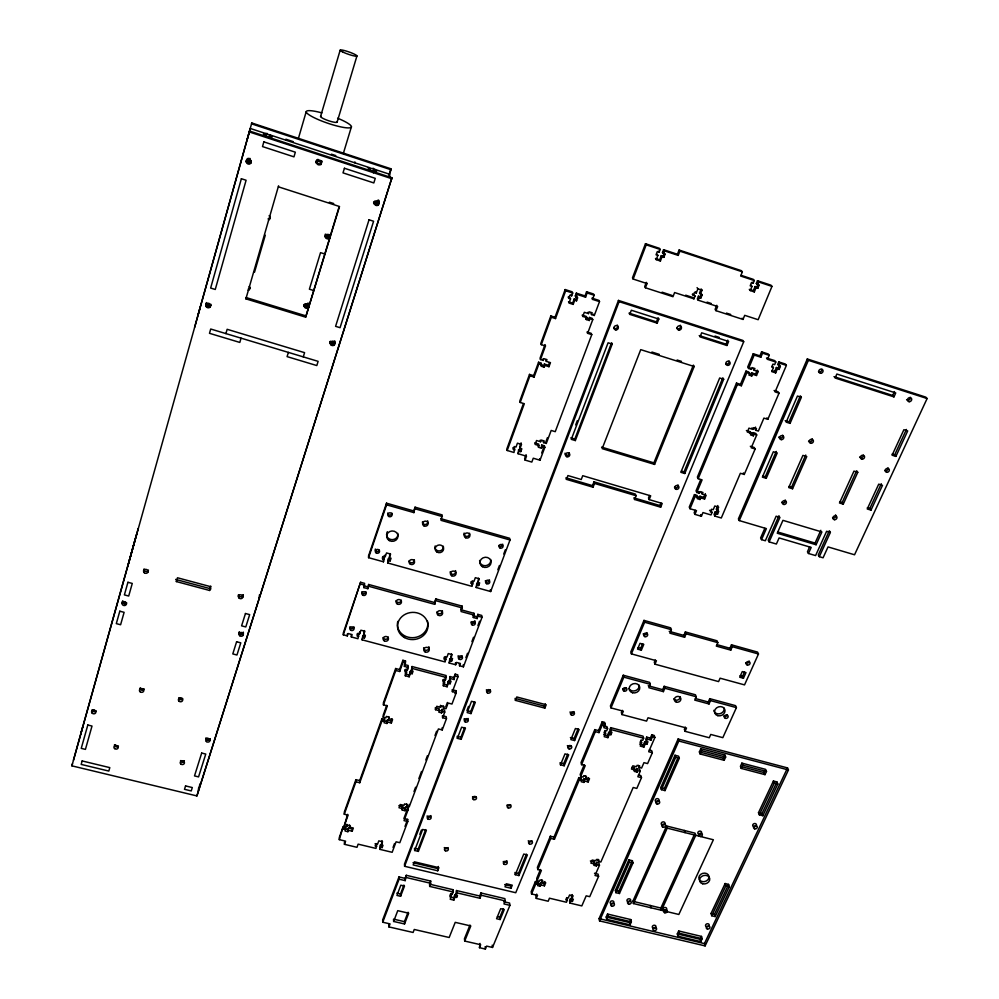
<?xml version="1.0" encoding="UTF-8"?>
<svg xmlns="http://www.w3.org/2000/svg" width="999" height="999" viewBox="0 0 999 999"><rect width="100%" height="100%" fill="white"/><g stroke="black" fill="none" stroke-linecap="round" stroke-linejoin="round"><path stroke-width="1.5" d="M375.087 843.73L376.71 844.118L375.986 848.426L358.129 844.155L356.98 847.314L344.443 844.317L344.443 842.107M348.401 830.319L352.185 831.23L352.172 829.033L348.401 828.121L347.902 831.692L345.13 831.031L345.629 827.459L343.119 826.847L339.31 837.437L339.298 839.647L345.592 841.146L344.443 844.317M357.018 634.015L358.741 634.477L357.954 638.723L351.311 636.95L352.123 634.59L348.127 633.528L347.315 635.888L343.306 634.827L343.319 632.941L360.589 582.267L364.623 583.366L363.836 587.599L367.869 588.698L368.656 584.477L434.528 602.509L434.727 604.333L368.706 586.276M339.298 839.647L343.119 826.847M352.185 831.23L353.334 828.034L349.55 827.122L350.05 825.748L347.277 825.074L346.778 826.46L344.255 825.848L347.615 814.335M344.255 825.848L348.089 815.159L344.293 814.235L344.305 812.075L355.894 779.67L359.715 780.606L359.74 782.729L355.919 781.78L355.894 779.67M334.34 341.483L334.303 342.844L329.882 341.508M320.929 163.986L320.891 164.635L321.928 161.164M305.769 315.834L246.141 297.552L245.891 298.851L305.669 317.17L339.086 206.93M316.183 161.688L316.258 160.714L320.891 162.238L320.829 163.212L321.516 160.901M259.178 597.727L259.503 594.717M242.72 596.078L242.557 597.327L243.344 594.83M238.199 596.153L238.361 594.904M199.363 786.975L199.8 783.965M196.903 795.928L391.92 177.76L249.575 131.044L71.891 765.846L196.903 795.928L391.92 177.76M198.302 790.346L198.739 787.324M176.748 579.707L176.361 581.568L209.615 590.471L210.689 586.088M285.751 140.122L285.901 139.211L293.244 141.633M249.375 289.535L249.525 288.711M389.872 176.935L389.573 174.238L374.588 169.318L376.648 171.328L374.7 170.679L374.762 171.666L370.229 170.18L368.044 167.795L370.005 168.444L369.967 167.795L270.354 135.065L272.103 136.988L270.092 136.326L269.892 137.238L265.235 135.714L265.434 134.803L263.424 134.141L265.722 133.541L250.25 128.459L246.94 140.459M251.286 161.426L251.049 162.412L246.341 160.889L246.603 159.915L251.286 161.426A2.51 2.385 44.9 0 1 248.039 162.899A2.51 2.385 44.9 0 1 246.89 159.353M148.039 572.027L148.339 570.791M143.569 570.829L143.881 569.605M206.493 302.572L206.156 303.871L210.727 305.257M249.575 131.044L249.325 131.968L392.033 178.784M390.996 169.743L390.884 168.769L251.785 122.964L251.548 123.839L390.996 169.743L389.123 175.662M194.618 327.372L200.312 306.88M71.891 765.846L72.49 763.661M73.464 760.214L82.667 727.097M127.66 566.57L134.615 541.495M128.734 562.749L136.701 534.04M137.75 530.294L138.212 528.596L80.782 733.84M197.939 315.334L251.785 122.964M265.072 135.839L265.722 133.541M270.354 135.065L269.705 137.363A2.46 2.36 49.5 0 0 265.322 135.277M225.911 333.591L227.148 329.295L304.583 352.659L303.271 356.88M245.891 298.851L278.571 185.789M249.163 289.648L249.7 287.799M254.533 272.178L265.272 235.227M298.376 138.524L306.206 111.688M241.059 338.149L239.81 342.432L209.49 333.316L210.714 329.021L318.119 361.351L316.808 365.559L287.088 356.631L288.374 352.397M176.361 581.568L177.472 577.772L210.764 586.7L209.615 590.471M320.579 116.471L340.159 50.187M316.134 162.412L316.82 160.09M316.084 163.062L316.77 160.752M337.163 122.003L356.943 55.944M343.306 153.559L351.436 126.748M305.669 317.17L339.523 206.518L278.409 186.825M373.539 172.69L374.588 169.318M373.938 172.215L374.637 169.967M373.589 202.135L378.134 203.609L378.758 200.287M243.269 632.092L242.769 633.666L239.997 632.941M389.011 174.688L390.884 168.769M386.501 503.171L386.588 504.832L413.911 512.612L413.761 510.951L386.501 503.171L368.531 555.919L368.581 557.679L383.466 561.8L384.228 557.592L382.48 557.105L382.555 558.853L384.315 559.34M368.581 557.679L386.588 504.832M343.306 634.827L360.589 582.267M367.869 588.698L368.656 584.477M382.555 558.853L383.491 556.143L385.252 556.63L386.526 552.934L390.584 554.07L389.31 557.767L391.059 558.254L390.122 560.951L388.499 560.501L388.411 558.753L390.022 559.203L390.122 560.951M358.766 636.363L357.043 635.901L357.942 633.304L359.665 633.753L360.901 630.207L364.885 631.268L363.661 634.827L365.384 635.289L364.485 637.886L362.887 637.462L362.849 635.576L364.435 636.001L364.485 637.886M390.06 553.558L389.31 557.767M388.411 558.753L387.649 562.961L472.115 586.388L472.727 582.18L471.016 581.705L471.291 583.491L473.002 583.965M387.649 562.961L388.499 560.501M364.435 630.581L363.661 634.827M362.849 635.576L362.075 639.822L445.167 661.95L445.804 657.717L444.118 657.267L444.33 659.178L446.016 659.627M362.075 639.822L362.887 637.462M413.761 510.951L415.072 507.18L442.157 514.91L441.034 520.342L510.002 539.997L490.671 591.533L476.198 587.512L476.81 583.316L478.384 583.753L478.683 585.539L477.097 585.102L476.81 583.316M413.911 512.612L415.072 507.18M395.666 668.518L395.779 670.466L399.687 671.49L399.575 669.555L395.666 668.518L383.366 702.909L383.441 704.894L387.337 705.906L383.266 717.232L385.851 717.894L386.376 716.433L389.223 717.157L388.698 718.631L392.57 719.63L391.346 723.001L387.475 722.015L387.387 719.992L391.246 720.978L391.346 723.001M344.293 814.235L355.919 781.78M383.441 704.894L395.779 670.466M359.715 780.606L381.968 718.606L384.553 719.268L384.103 722.752L386.95 723.476L387.475 722.015M386.738 705.319L383.179 715.222L383.266 717.232M399.575 669.555L402.897 660.289L405.507 660.976L404.395 666.395L408.304 667.432L407.467 669.742L405.769 669.293L404.857 671.84L406.556 672.29L405.294 675.761L409.203 676.785L410.327 671.378L412.013 671.827L412.15 673.763L410.464 673.326M359.74 782.729L382.055 720.616L381.968 718.606M399.687 671.49L403.022 662.212L402.897 660.289M345.629 827.459L345.142 828.845L347.902 829.507L347.902 831.692M384.553 719.268L384.028 720.729L386.85 721.453L386.95 723.476M404.395 666.395L405.507 660.976M347.902 829.507L348.401 828.121M386.85 721.453L387.387 719.992M405.294 675.761L406.418 670.354L404.732 669.904M391.246 720.978L392.058 718.731M434.528 602.509L435.826 598.913L462.137 606.131L461.076 611.538L474.188 615.122L473.301 617.494L477.222 618.568L477.809 614.36L481.73 615.434L482.03 617.27L463.424 666.808L459.552 665.784L459.303 663.86M409.203 676.785L410.327 671.378M448.439 683.328L450.112 683.778L449.887 681.817L448.214 681.38L447.152 686.763L443.294 685.751L444.567 682.305L442.894 681.867L443.831 679.345L445.504 679.782L446.141 675.536L412.075 666.533L411.388 670.779L413.074 671.228L412.15 673.763M434.727 604.333L435.826 598.913M411.388 670.779L412.075 666.533M529.507 374.4L529.945 375.799L534.09 377.073L533.641 375.674L529.507 374.4L519.805 401.024L520.204 402.472L524.325 403.721L507.205 450.487L513.998 452.497L514.56 448.376L512.799 447.852M550.836 315.959L551.323 317.232L555.506 318.569L555.007 317.282L550.836 315.959L540.834 343.344L541.296 344.68L545.466 345.979L540.496 359.553L543.269 360.414L543.918 358.653L546.952 359.603L546.316 361.363L550.461 362.649L548.963 366.695L544.817 365.409L544.355 364.036L548.488 365.322L548.963 366.695M520.204 402.472L529.945 375.799M541.296 344.68L551.323 317.232M523.376 403.733L506.83 448.938L507.205 450.487M533.641 375.674L538.561 362.237L541.321 363.099L541.133 366.221L544.18 367.17L544.817 365.409M555.007 317.282L565.159 289.56L572.152 291.795L572.689 293.032L571.665 295.816L569.842 295.229L568.718 298.301L570.529 298.888L569.005 303.059L573.189 304.395L574.725 300.224L574.188 298.988L575.998 299.563L576.548 300.799L574.725 300.224M534.09 377.073L539.01 363.611L538.561 362.237M555.506 318.569L565.684 290.784L565.159 289.56M544.18 367.17L544.355 364.036M548.488 365.322L549.475 362.625M518.631 449.587L519.03 451.123L520.791 451.648L520.392 450.112L518.631 449.587L518.069 453.708L526.498 456.206L525.074 460.077L531.818 462.075L533.266 458.216L540.009 460.214L544.842 447.327L544.393 445.791L541.695 444.992L541.508 448.201L538.536 447.315L538.099 445.779M521.103 442.857L519.68 446.74L520.079 448.276L521.84 448.801L520.791 451.648M573.189 304.395L572.652 303.147L574.188 298.988M576.548 300.799L577.672 297.739L575.861 297.165L575.312 295.929L576.336 293.144L585.014 295.929L585.589 297.165L576.885 294.368L576.336 293.144M518.069 453.708L519.03 451.123M520.079 448.276L521.515 444.393L517.432 443.181L515.996 447.065L514.235 446.541L513.186 449.388L514.96 449.912M575.861 297.165L576.885 294.368M462.137 606.131L460.826 609.702L473.901 613.286L474.188 615.122M575.998 299.563L576.748 297.527M471.291 583.491L472.277 580.831L473.988 581.306L475.337 577.672L479.295 578.783L477.947 582.405L479.67 582.892L478.683 585.539M471.828 584.59L472.727 582.18M444.33 659.178L445.279 656.618L446.965 657.067L448.264 653.571L452.16 654.62L450.861 658.104L452.559 658.566L451.598 661.113L450.049 660.701L449.825 658.778L451.373 659.203L451.598 661.113M375.924 846.215L376.71 844.118M444.942 660.027L445.804 657.717M478.558 578.209L477.947 582.405M380.432 845.017L380.507 847.227L382.13 847.614L382.055 845.404L380.432 845.017L379.732 849.325L392.157 852.297L396.091 841.807L399.825 842.706L407.779 821.54L407.654 819.38L403.908 818.468L407.904 807.804L405.407 807.192L405.007 810.726L402.247 810.052L402.647 806.505L398.901 805.581M382.068 840.609L381.368 844.917L382.992 845.304L382.13 847.614M451.498 653.87L450.861 658.104M476.198 587.512L477.097 585.102M449.825 658.778L449.188 663.024L455.669 664.747L456.531 662.424L460.414 663.461L459.552 665.784M526.086 454.657L524.662 458.516L525.074 460.077M585.014 295.929L586.563 291.758L593.518 293.993L594.118 295.217L592.557 299.4L599.512 301.623L594.318 315.472L591.545 314.585L590.971 313.311M379.732 849.325L380.507 847.227M381.368 844.917L382.542 841.757L378.796 840.858L377.622 844.018L375.999 843.631L375.149 845.941L376.773 846.328M449.188 663.024L450.049 660.701M585.589 297.165L587.137 292.982L586.563 291.758M443.294 685.751L444.355 680.356L442.682 679.919M406.655 803.845L406.78 805.993L409.29 806.618L438.411 728.945L442.232 729.932L446.453 718.718L442.619 717.732L444.73 712.087L444.518 710.089L441.97 709.427L441.62 712.899L438.811 712.162L439.36 710.689L435.502 709.69L436.775 706.293L440.621 707.304L441.171 705.831L443.993 706.568L443.444 708.029L446.004 708.703L448.126 703.034L451.973 704.045L456.256 692.669L456.019 690.709L452.172 689.697L452.397 691.658L456.256 692.669M543.144 441.108L543.593 442.632L546.303 443.444L551.186 430.444L555.244 431.668L591.77 334.628L587.624 333.316L592.769 319.605L592.182 318.319L589.422 317.445L589.323 320.504L586.276 319.543L586.95 317.744L582.779 316.421L584.328 312.287L588.498 313.611L589.16 311.813L592.22 312.787L591.545 314.585M447.152 686.763L448.214 681.38M450.012 676.56L450.237 678.508L454.108 679.532L453.871 677.584L450.012 676.56L449.388 680.806L451.061 681.243L450.112 683.778M473.301 617.494L473.901 613.286M449.388 680.806L450.237 678.508M402.247 810.052L402.647 806.505M538.536 447.315L538.723 444.105L534.665 442.882M539.16 445.629L535.102 444.418L536.55 440.522L540.621 441.745L541.246 440.059L544.23 440.946L543.593 442.632M441.62 712.899L441.97 709.427M453.871 677.584L455.169 674.138L457.742 674.824L457.979 676.76L452.397 691.658M477.222 618.568L477.809 614.36M589.323 320.504L589.422 317.445M405.007 810.726L405.407 807.192M406.78 805.993L407.305 804.607L404.533 803.92L404.021 805.319L400.212 804.52L399.001 807.741L402.772 808.666M454.108 679.532L455.169 674.138M541.508 448.201L541.695 444.992M393.044 847.464L394.518 843.531M413.998 791.545L415.609 787.237M418.843 778.621L421.528 771.44M425.836 759.952L427.447 755.644M434.99 735.539L436.6 731.231M445.791 706.705L447.377 702.472M497.852 569.73L499.463 565.434M503.746 554.008L505.357 549.725M407.904 807.804L408.042 809.952L404.033 820.629L407.779 821.54M541.708 452.947L544.393 445.791M547.464 437.587L545.841 441.92L546.303 443.444M465.896 657.617L467.532 653.246M471.903 641.608L473.538 637.25M477.909 625.611L479.545 621.253M405.007 826.423L407.654 819.38M454.945 693.543L456.019 690.709M398.976 876.935L399.088 879.182L405.232 880.631L405.107 878.383L398.976 876.935L382.667 919.917L382.742 922.227L390.047 923.9L388.898 926.91L413.099 932.467L414.26 929.47L449.175 937.499L455.232 922.352L470.804 925.961L464.685 941.058L480.669 944.729L479.458 947.689L485.377 949.05L486.6 946.103L492.519 947.452L509.927 905.344L509.602 903.071L503.633 901.672M618.456 300.412L404.483 864.048L404.595 866.283L515.746 892.731L743.718 341.708L742.781 340.397L618.456 300.412L619.105 301.648L743.718 341.708M382.742 922.227L399.088 879.182M404.595 866.283L619.105 301.648M419.83 834.29L421.428 830.082M468.531 706.368L466.92 710.601L470.741 711.6L471.004 713.598L467.182 712.599L471.491 701.298L475.324 702.297L471.004 713.598M575.711 424.887L577.347 420.579M660.401 261.014L659.652 259.865L661.288 255.632L662.037 256.768L660.401 261.014L656.231 259.64L657.866 255.394L656.056 254.795L657.255 251.686L659.065 252.272L660.164 249.438L659.402 248.314L645.479 243.706L632.467 277.859L633.154 279.058L647.027 283.566L645.416 287.762L672.976 296.703L674.612 292.545L693.93 298.826L695.042 296.054L692.432 294.255L695.042 296.054M414.647 850.499L422.664 829.457L426.386 830.369L418.344 851.398L414.647 850.499L414.498 848.301L418.194 849.187L418.344 851.398M457.38 738.348L461.625 727.197L465.434 728.184L461.176 739.322L457.38 738.348L457.142 736.313L460.926 737.287L461.176 739.322M633.154 279.058L646.203 244.83L645.479 243.706M405.107 878.383L406.281 875.299L430.719 881.081L429.695 886.413L453.096 891.932L452.297 893.968L450.724 893.593L449.837 895.841L451.411 896.203L450.199 899.25L453.833 900.111L455.032 897.065L454.82 894.792L456.381 895.166L456.605 897.427L455.032 897.065M405.232 880.631L406.281 875.299M400.599 896.278L404.495 886.063L400.824 885.189L396.928 895.429L400.599 896.278L400.487 894.005L403.896 885.077M418.194 849.187L425.686 829.595M460.926 737.287L464.647 727.547M470.741 711.6L474.5 701.735M575.337 440.571L574.812 439.048L611.575 342.757L612.2 344.093L575.337 440.571L571.291 439.348L608.091 342.794L612.2 344.093M393.631 921.453L397.752 910.663L408.703 913.198L404.545 923.963L393.631 921.453L393.531 919.142L404.42 921.652L404.545 923.963M634.565 499.488L636.076 495.729L635.426 494.105L593.968 481.843L594.53 483.441L593.056 487.225L566.458 479.37L567.919 475.561L581.256 479.508L582.729 475.699L650.686 495.841L649.163 499.6L662.212 503.459L660.676 507.192L634.565 499.488L633.915 497.864L659.964 505.556L660.676 507.192M629.745 314.373L631.343 310.239L658.816 319.056L657.205 323.164L629.745 314.373L629.083 313.112L656.468 321.89L657.205 323.164M404.42 921.652L408.054 912.249M662.037 256.768L663.848 257.367L665.047 254.258L662.487 252.522L663.573 249.688L677.434 254.27L678.234 255.407L679.882 251.161L679.083 250.025L677.434 254.27M663.249 253.659L664.335 250.824L663.573 249.688M663.848 257.367L663.086 256.219L664.285 253.109L662.487 252.522M429.932 883.128L430.719 881.081M437.724 870.778L438.923 867.681L414.373 861.812L413.174 864.934L437.724 870.778L438.336 866.483M593.056 487.225L592.494 485.626L593.968 481.843M656.468 321.89L658.079 317.782L658.816 319.056M515.447 700.374L516.77 696.965L546.203 704.745L544.842 708.116L515.447 700.374L515.072 698.401M429.695 886.413L429.533 884.152L452.884 889.672L452.297 893.968M453.833 900.111L453.608 897.839L454.82 894.792M456.506 890.534L456.73 892.794L479.97 898.276L479.695 896.003L456.506 890.534L455.931 894.829L457.505 895.191L456.605 897.427M693.256 295.479L694.467 292.42L696.253 293.007L697.901 288.836L697.065 287.625M455.931 894.829L456.73 892.794M700.074 296.74L701.286 293.694L702.122 294.917L700.911 297.964L698.438 296.204L697.339 298.963L698.176 300.2L717.644 306.531L715.971 310.664L743.019 319.43L744.705 315.334L758.154 319.705L771.977 286.388L770.978 285.19L757.467 280.719L756.33 283.491L759.065 285.277L757.804 288.324L755.082 286.538L753.371 290.697L754.332 291.908L756.043 287.749M698.176 300.2L699.275 297.44L698.438 296.204M700.349 294.343L702.01 290.185L701.161 288.973L699.512 293.119L702.122 294.917M544.842 708.116L544.418 706.143L545.329 703.895M716.77 305.294L715.097 309.403L715.971 310.664M654.595 464.41L653.895 462.862L693.356 365.147L694.168 366.508L654.595 464.41L602.172 448.638L640.734 349.638L694.168 366.508M479.695 896.003L480.919 892.969L504.882 898.638L505.207 900.911L503.958 903.933L509.927 905.344M479.97 898.276L481.193 895.229L480.919 892.969M469.992 925.024L464.448 938.735L464.685 941.058M649.5 495.479L648.488 497.977L649.163 499.6M679.083 250.025L741.42 270.679L742.369 271.84L740.659 276.036L754.27 280.532L753.121 283.316L751.36 282.729L750.212 285.826L751.985 286.413L750.274 290.572L754.332 291.908M479.995 943.393L479.458 947.689M659.964 505.556L660.988 503.071M726.972 345.504L700.037 336.888L701.685 332.804L728.633 341.458L726.972 345.504L726.086 344.18L727.747 340.147M757.304 284.69L758.441 281.918L757.467 280.719M757.804 288.324L756.83 287.125L758.091 284.078L756.33 283.491M515.272 874.687L523.763 854.07L527.385 854.944L518.881 875.561L515.272 874.687L514.935 872.464M560.489 764.809L564.984 753.883L568.693 754.844L564.185 765.758L560.489 764.809L560.039 762.736L563.736 763.686L564.185 765.758M511.013 888.248L512.275 885.201L506.268 883.765L505.007 886.825L511.013 888.248L510.676 886.001L504.682 884.577M500.137 919.555L504.27 909.54L500.686 908.69L496.565 918.718L500.137 919.555L499.825 917.269L503.359 908.69M518.881 875.561L518.531 873.326L526.448 854.12M563.736 763.686L567.669 754.158M574.587 740.559L579.145 729.507L575.424 728.521L570.866 739.597L574.587 740.559L574.1 738.536L578.084 728.87M684.777 473.501L684.015 471.928L722.801 377.859L723.676 379.245L684.777 473.501L680.856 472.315L719.68 377.984L723.676 379.245M740.459 384.365L745.991 371.104L746.927 372.477L741.383 385.764L740.459 384.365L736.488 383.104L697.364 477.11L698.164 478.683L702.085 479.87L696.815 492.47L699.412 493.244L700.099 491.608L702.959 492.47L702.272 494.093L706.168 495.254L704.595 499.013L700.699 497.852L699.899 496.241L699.225 497.864L700.024 499.488L700.699 497.852M698.164 478.683L737.387 384.503L736.488 383.104M550.362 836.213L550.786 838.398L554.42 839.285L553.995 837.112L550.362 836.213L537.4 867.319L537.787 869.555L541.396 870.429L537.1 880.681L539.51 881.255L540.059 879.932L542.694 880.569L542.145 881.892L545.729 882.754L544.443 885.813L540.859 884.952L540.459 882.716L544.043 883.566L544.443 885.813M594.792 729.62L595.329 731.63L599.038 732.617L598.501 730.594L594.792 729.62L581.056 762.574L581.555 764.647L585.252 765.596L580.706 776.46L583.154 777.085L583.741 775.674L586.438 776.373L585.851 777.771L589.522 778.708L588.161 781.955L584.49 781.018L583.99 778.92L587.662 779.857L588.161 781.955M537.787 869.555L550.786 838.398M581.555 764.647L595.329 731.63M700.024 499.488L697.165 498.638L697.839 497.002L697.052 495.392L694.455 494.617L689.248 507.092L690.022 508.728L696.503 510.651L694.942 514.373L701.398 516.283L702.971 512.562L711.001 514.947L712.05 512.462L711.226 510.814L709.552 510.327M700.686 479.682L696.028 490.859L696.815 492.47M759.902 355.856L761.588 351.835L762.549 353.171L760.863 357.205L759.902 355.856L753.246 353.733L747.664 367.108L748.601 368.469L751.26 369.318L751.985 367.582L754.919 368.519L754.183 370.254L758.179 371.516L756.493 375.512L752.509 374.25L751.573 372.864L750.848 374.6L751.785 375.974L752.509 374.25M690.022 508.728L695.242 496.228L694.455 494.617M748.601 368.469L754.195 355.07L753.246 353.733M643.98 620.391L630.781 651.997L631.393 653.883L656.43 660.739L654.957 664.173L718.593 681.593L720.092 678.196L744.53 684.889L758.478 653.983L757.592 652.11L731.468 644.817L729.932 648.264L730.769 650.124L716.308 646.103L717.831 642.644L717.032 640.784L685.364 631.942L683.865 635.426L684.602 637.275L669.904 633.179L671.39 629.695L670.679 627.847L643.98 620.391L644.63 622.227L631.393 653.883M540.859 884.952L540.297 886.288L537.662 885.651L537.824 882.08L535.439 881.505L531.181 891.67L531.568 893.93L537.537 895.354L536.263 898.401L548.176 901.235L549.462 898.201L566.445 902.247L567.307 900.224L566.858 897.964M540.459 869.48L536.713 878.446L537.1 880.681M553.995 837.112L578.858 777.609L581.306 778.233L581.206 781.73L583.903 782.417L584.49 781.018M584.178 764.872L580.207 774.375L580.706 776.46M598.501 730.594L602.222 721.715L604.695 722.364L605.244 724.375L603.846 727.709L607.554 728.683L606.63 730.906L605.019 730.481L603.995 732.929L605.606 733.353L604.208 736.675L607.916 737.637L609.315 734.315L608.753 732.304L610.352 732.717L610.913 734.74L609.315 734.315M531.568 893.93L535.826 883.753L535.439 881.505M554.42 839.285L579.345 779.707L578.858 777.609M599.038 732.617L602.759 723.713L602.222 721.715M623.251 675.224L610.414 705.931L610.976 707.904L623.364 711.201L621.952 714.56L646.59 721.103L648.026 717.769L686.525 728.009L685.077 731.318L709.29 737.749L710.764 734.452L722.826 737.662L736.413 707.617L735.589 705.656L709.74 698.663L708.254 702.01L709.028 703.958L694.73 700.099L696.216 696.74L695.466 694.792L664.173 686.313L662.712 689.685L663.386 691.633L648.851 687.712L650.299 684.315L649.65 682.379L623.251 675.224L623.851 677.147L610.976 707.904M745.991 371.104L748.651 371.94L749.587 373.314L748.863 375.05L751.785 375.974M537.824 882.08L537.275 883.403L539.897 884.04L540.297 886.288M581.306 778.233L580.719 779.645L583.404 780.331L583.903 782.417M695.192 510.252L694.155 512.737L694.942 514.373M539.897 884.04L540.459 882.716M583.404 780.331L583.99 778.92M536.725 894.105L535.876 896.14L536.263 898.401M704.595 499.013L703.783 497.402L705.356 493.643M756.493 375.512L755.544 374.126L757.217 370.142L758.179 371.516M641.346 650.174L643.781 644.392L640.009 643.356L637.574 649.138L641.346 650.174L640.709 648.301L642.644 643.681M544.043 883.566L544.892 881.53M587.662 779.857L588.561 777.709M607.916 737.637L607.355 735.614L608.753 732.304M645.329 743.768L646.927 744.193L646.291 742.157L644.705 741.745L645.329 743.768L643.905 747.065L640.247 746.103L641.658 742.806L640.072 742.394L641.108 739.972L642.707 740.384L643.656 738.186L643.031 736.163L610.714 727.647L609.777 729.869L610.339 731.88L611.937 732.304L610.913 734.74M610.339 731.88L611.276 729.67L610.714 727.647M775.686 372.864L774.687 371.491L776.385 367.495L777.384 368.868L775.686 372.864L771.715 371.591L773.413 367.595L771.69 367.045L772.926 364.111L774.65 364.66L775.786 361.988L767.519 359.34L769.218 355.307L768.231 353.971L761.588 351.835M622.302 710.339L621.366 712.574L621.952 714.56M717.831 505.519L716.246 509.24L717.082 510.876L718.756 511.376L717.594 514.11L716.758 512.462L715.097 511.963L714.035 514.435L714.872 516.083L721.303 517.994L740.371 473.276L744.255 474.463L755.144 449.001L754.208 447.477L750.311 446.278M755.531 427.085L754.819 428.771L755.756 430.257L758.378 431.068L763.91 418.094L767.831 419.318L779.02 393.156L775.074 391.908L786.388 365.372L785.364 364.023L778.758 361.9L777.622 364.573L780.356 366.483L779.108 369.418L777.384 368.868M749.6 433.429L750.311 431.743L746.39 430.532M714.872 516.083L715.921 513.611L715.097 511.963M717.082 510.876L718.668 507.142L714.797 505.993L713.211 509.727L711.538 509.228L710.376 511.963L712.05 512.462M778.633 365.934L779.769 363.261L778.758 361.9M716.758 512.462L717.919 509.74M779.108 369.418L778.096 368.044L779.345 365.122L780.356 366.483M750.311 431.743L751.236 433.241L750.524 434.915L753.396 435.814L754.108 434.128L753.171 432.642L752.459 434.315L753.396 435.814M751.236 433.241L747.302 432.03L748.95 428.146L752.884 429.358L753.596 427.684L756.48 428.571L755.756 430.257M655.269 659.989L654.295 662.275L654.957 664.173M753.171 432.642L755.781 433.441L756.718 434.94L751.236 447.802L755.144 449.001M570.404 898.813L570.866 901.073L572.402 901.448L571.94 899.175L570.404 898.813L569.542 900.823L569.992 903.096L581.818 905.906L586.188 895.828L589.735 896.677L598.576 876.36L598.064 874.125L594.505 873.263M572.227 894.58L571.366 896.59L571.815 898.85L573.364 899.225L572.402 901.448M569.992 903.096L570.866 901.073M571.815 898.85L573.126 895.816L569.567 894.967L568.256 898.001L566.72 897.639L565.771 899.862L567.307 900.224M684.602 637.275L686.101 633.791L685.364 631.942M663.386 691.633L664.847 688.249L664.173 686.313M807.304 358.978L738.386 518.931L739.26 520.579L766.37 528.621L761.525 539.647L765.334 540.759L776.136 516.208L779.957 517.357L769.13 541.883L776.398 544.03L779.095 537.937L811.188 547.427L808.453 553.483L815.584 555.581L826.623 531.293L830.381 532.417L819.33 556.68L823.064 557.792L828.034 546.915L854.545 554.782L927.109 398.539L925.786 397.127L807.304 358.978L808.378 360.327L927.109 398.539M739.26 520.579L808.378 360.327M643.905 747.065L643.281 745.029L644.705 741.745M646.69 737.125L647.327 739.148L650.998 740.122L650.361 738.099L646.69 737.125L645.741 739.322L646.378 741.358L647.964 741.77L646.927 744.193M593.943 861.8L593.369 863.136L595.991 863.773L596.49 865.996L593.881 865.346L593.943 861.8L590.372 860.926M597.951 859.24L598.463 861.45L600.849 862.025L633.179 787.487L636.813 788.423L641.483 777.672L637.849 776.735L640.197 771.328L639.572 769.255L637.15 768.631L637.15 772.102L634.477 771.415L634.477 767.931L632.055 767.307M646.378 741.358L647.327 739.148M634.477 771.415L634.477 767.931M595.991 863.773L596.565 862.437L598.938 863.024L599.462 865.234L595.004 875.486L598.576 876.36M637.15 772.102L637.15 768.631M650.361 738.099L651.785 734.789L654.233 735.439L654.882 737.462L648.688 751.735L652.347 752.697L647.602 763.586L643.955 762.649L641.595 768.069L639.173 767.444L638.561 765.371M596.49 865.996L596.565 862.437M598.463 861.45L599.038 860.102L596.415 859.465L595.841 860.801L592.207 860.039L590.871 863.136L594.455 864.01M639.173 767.444L639.785 766.033L637.1 765.334L636.488 766.745L632.842 765.808L631.43 769.055L635.089 770.004M650.998 740.122L652.434 736.812L651.785 734.789M766.245 478.321L762.374 477.147L773.351 451.76L777.247 452.947L766.245 478.321L765.296 476.748L776.26 451.423M790.072 423.364L789.048 421.89L800.324 395.866L801.373 397.29L790.072 423.364L786.163 422.152L797.452 396.041L801.373 397.29M764.834 528.334L760.601 537.962L761.525 539.647M599.05 918.618L678.109 738.998L787.537 767.919L788.448 769.967L705.119 945.903L599.562 920.903L599.05 918.618L704.42 943.605L705.119 945.903M599.562 920.903L678.808 741.021L678.109 738.998M685.326 727.11L684.352 729.307L685.077 731.318M778.983 515.709L768.194 540.197L769.13 541.883M792.569 488.761L788.735 487.599L802.909 455.394L806.767 456.58L792.569 488.761L791.57 487.175L805.731 455.044M615.372 890.409L628.846 859.852L632.392 860.726L632.979 862.936L619.442 893.506L615.921 892.656L615.372 890.409L618.893 891.258L619.442 893.506M660.739 787.574L675.012 755.244L678.633 756.193L679.332 758.241L665.009 790.609L661.4 789.672L660.739 787.574L664.347 788.511L665.009 790.609M615.921 892.656L629.432 862.062L628.846 859.852M661.4 789.672L675.699 757.292L675.012 755.244M606.206 917.02L607.529 914.035L630.806 919.579L631.38 921.852L630.044 924.837L606.73 919.305L606.206 917.02L629.47 922.552L630.044 924.837M618.893 891.258L632.392 860.726M664.347 788.511L678.009 757.604M606.73 919.305L608.054 916.308L607.529 914.035M730.769 650.124L732.292 646.678L731.468 644.817M709.028 703.958L710.514 700.611L709.74 698.663M699.387 751.935L700.848 748.663L724.874 755.007L725.661 757.042L724.188 760.301L700.124 753.97L699.387 751.935L723.401 758.253L724.188 760.301M666.558 825.986L667.22 828.134L713.373 839.759L678.845 914.472L633.428 903.558L632.854 901.298L666.558 825.986L695.017 833.154L695.741 835.314L661.488 910.301L660.863 908.041L694.38 834.565M700.124 753.97L701.598 750.699L700.848 748.663M633.428 903.558L667.22 828.134M629.47 922.552L630.806 919.579M743.418 678.246L745.966 672.589L742.294 671.578L739.747 677.235L743.418 678.246L742.569 676.335L744.48 672.09M809.627 546.94L807.442 551.773L808.453 553.483M816.096 544.755L777.247 533.229L782.941 520.342L821.902 531.967L816.096 544.755L815.059 543.069L820.841 530.294M723.401 758.253L724.874 755.007M843.268 504.133L842.169 502.522L856.63 470.754L857.779 472.302L843.268 504.133L839.485 502.997L853.97 471.128L857.779 472.302M893.955 396.878L835.102 378.009L836.85 374.038L895.741 392.957L893.955 396.878L892.694 395.454L894.48 391.546M741.895 763.124L740.409 766.358L741.233 768.406L764.984 774.65L766.495 771.428L765.621 769.367L741.895 763.124L742.719 765.172L741.233 768.406M871.003 510.127L867.244 508.991L878.72 484.165L882.492 485.327L871.003 510.127L869.829 508.503L881.293 483.741M895.891 456.406L892.095 455.219L903.895 429.72L907.704 430.919L895.891 456.406L894.654 454.882L906.43 429.445M677.297 933.903L678.658 930.968L701.498 936.4L702.197 938.685L700.811 941.62L677.946 936.2L677.297 933.903L700.112 939.322L700.811 941.62M677.946 936.2L679.32 933.253L678.658 930.968M764.984 774.65L764.123 772.589L765.122 770.441M711.013 913.498L725.124 883.541L728.571 884.39L729.345 886.613L715.184 916.595L711.738 915.758L711.013 913.498L714.447 914.322L715.184 916.595M758.491 812.699L773.413 781.018L776.935 781.942L777.821 784.015L762.849 815.721L759.327 814.822L758.491 812.699L761.987 813.598L762.849 815.721M700.112 939.322L701.498 936.4M711.738 915.758L725.886 885.763L725.124 883.541M759.327 814.822L774.287 783.091L773.413 781.018M714.447 914.322L728.571 884.39M761.987 813.598L776.935 781.942M704.42 943.605L787.537 767.919M396.815 893.156L400.487 894.005M497.452 916.707L499.825 917.269M406.406 877.547L430.894 883.341M481.193 895.229L505.207 900.911M449.987 896.977L453.608 897.839M608.054 916.308L631.38 921.852M679.32 933.253L702.197 938.685M535.826 883.753L538.224 884.327M413.037 862.699L437.537 868.543M343.107 829.045L345.629 829.645M516.133 872.751L518.531 873.326M632.854 901.298L660.863 908.041M597.077 864.647L599.462 865.234M629.432 862.062L632.979 862.936M725.886 885.763L729.345 886.613M402.135 807.904L404.882 808.578M405.532 809.34L408.042 809.952M94.868 710.426L92.083 709.74A2.173 1.836 9.4 0 0 96.191 710.838M205.819 737.974L209.89 738.985M206.968 739.735L209.69 740.409M579.345 779.707L581.793 780.331M382.055 720.616L384.627 721.278M633.878 769.342L636.538 770.029M637.762 770.691L640.197 771.328M638.448 774.962L640.871 775.586L641.483 777.672M570.392 737.562L574.1 738.536M438.611 710.164L441.421 710.888M442.17 711.425L444.73 712.087M122.427 601.773L126.723 602.897A2.223 1.948 11.5 0 1 123.701 603.396A2.223 1.948 11.5 0 1 122.815 600.699M238.923 632.404L243.094 633.503L242.944 634.802L238.761 633.703M122.353 601.997L125.212 602.747M742.719 765.172L766.495 771.428M122.078 603.034L126.386 604.17A2.235 1.948 11.5 0 1 122.715 604.969A2.235 1.948 11.5 0 1 123.626 601.723A2.235 1.948 11.5 0 1 126.411 604.195M741.895 766.745L764.123 772.589M603.658 734.64L607.355 735.614M639.622 744.068L643.281 745.029M649.275 750.012L651.698 750.649L652.347 752.697M675.699 757.292L679.332 758.241M774.287 783.091L777.821 784.015M403.022 662.212L405.644 662.911M455.407 676.086L457.979 676.76M404.258 664.46L408.166 665.496L408.304 667.432M412.225 668.456L446.366 677.484M678.808 741.021L788.448 769.967M516.545 698.788L544.418 706.143M602.759 723.713L605.244 724.375M652.434 736.812L654.882 737.462M701.598 750.699L725.661 757.042M603.296 725.699L607.005 726.673L607.554 728.683M405.169 673.813L409.066 674.837M443.081 683.791L446.94 684.802M611.276 729.67L643.656 738.186M175.649 579.42L210.976 588.873M623.851 677.147L650.299 684.315M664.847 688.249L696.216 696.74M710.514 700.611L736.413 707.617M648.214 685.764L662.712 689.685M695.416 698.538L708.254 702.01M360.627 584.065L364.672 585.164M478.109 616.196L482.03 617.27M367.819 586.888L363.798 585.789L363.836 587.599M473.014 615.659L476.935 616.733M638.199 647.602L640.709 648.301M740.134 675.661L742.569 676.335M436.026 600.736L462.4 607.966M644.63 622.227L671.39 629.695M686.101 633.791L717.831 642.644M732.292 646.678L758.478 653.983M669.205 631.331L683.865 635.426M716.957 644.642L729.932 648.264M415.234 508.841L442.382 516.583M440.821 518.668L509.64 538.286L510.002 539.997M715.921 513.611L717.594 514.11M777.771 532.005L815.059 543.069M594.53 483.441L636.076 495.729M567.432 478.221L592.494 485.626M542.145 446.516L544.842 447.327M699.899 496.241L703.783 497.402M695.242 496.228L697.839 497.002M696.378 497.015L699.225 497.864M570.779 437.837L574.812 439.048M601.585 447.115L653.895 462.862M681.405 471.141L684.015 471.928M205.894 304.832L210.477 306.218M329.857 342.507L334.29 343.856M206.818 306.044L210.252 307.093M329.832 343.431L334.265 344.78M762.724 475.974L765.296 476.748M867.332 507.742L869.829 508.503M789.01 486.401L791.57 487.175M839.647 501.76L842.169 502.522M305.582 303.721L308.491 304.62L308.404 305.881L304.033 304.533M303.958 305.457L308.341 306.805M303.883 306.306L306.818 307.205M539.01 363.611L541.783 364.473M540.684 364.847L543.706 365.784M754.108 434.128L756.718 434.94M313.811 290.559L309.39 289.198L320.529 252.647L324.975 254.058M785.152 420.679L789.048 421.89M892.132 454.095L894.654 454.882M737.387 384.503L741.383 385.764M774.088 390.497L778.021 391.733L779.02 393.156M651.897 352.035L659.303 354.383M677.072 360.002L681.505 361.401M772.052 370.641L774.687 371.491M325.125 234.34L329.545 235.752L329.508 236.863L325.075 235.452M589.997 318.718L592.769 319.605M588.748 319.23L585.714 318.256L586.276 319.543M325.037 236.276L329.483 237.687L329.445 238.436L325 237.025M751.573 372.864L755.544 374.126M746.927 372.477L749.587 373.314M762.549 353.171L769.218 355.307M833.978 376.635L892.694 395.454M565.684 290.784L572.689 293.032M699.213 335.577L726.086 344.18M575.312 295.929L577.122 296.503M754.195 355.07L760.863 357.205M779.769 363.261L786.388 365.372M776.385 367.495L778.096 368.044M568.468 301.81L572.652 303.147M329.383 202.16L333.728 203.559M587.137 292.982L594.118 295.217M714.997 336.051L719.243 337.412M662.075 292.183L672.202 295.479M726.46 313.099L730.719 314.473M374.65 201.436L378.059 202.547M246.154 161.601L250.874 163.137M373.638 202.922L378.196 204.395M247.165 162.637L249.525 163.411M373.688 203.634L378.246 205.12M699.275 297.44L700.911 297.964M685.701 295.18L693.106 297.59L693.93 298.826M707.055 302.123L711.213 303.484M697.901 288.836L702.01 290.185M661.288 255.632L663.086 256.219M755.082 286.538L756.83 287.125M659.652 259.865L655.494 258.491L656.231 259.64M753.371 290.697L749.312 289.36L750.274 290.572M331.393 154.171L335.801 155.619M679.882 251.161L742.369 271.84M741.083 275.312L753.296 279.345L754.27 280.532M646.203 244.83L660.164 249.438M664.335 250.824L678.234 255.407M758.441 281.918L771.977 286.388M758.091 284.078L759.065 285.277M752.16 282.118L753.121 283.316M751.023 285.202L751.985 286.413M775.786 361.988L774.787 360.627L766.545 357.992L767.519 359.34M742.082 318.169L743.019 319.43M772.414 366.233L773.413 367.595M753.234 368.881L754.183 370.254M750.324 367.944L751.26 369.318M695.416 291.783L696.253 293.007M664.285 253.109L665.047 254.258M658.316 251.149L659.065 252.272M766.87 417.857L767.831 419.318M657.117 254.258L657.866 255.394M830.381 532.417L829.307 530.756L818.281 554.982L819.33 556.68M751.947 427.872L752.884 429.358M647.027 283.566L646.303 282.367L644.705 286.551L645.416 287.762M743.356 472.889L744.255 474.463M701.473 492.482L702.272 494.093M698.626 491.633L699.412 493.244M599.512 301.623L598.913 300.387L591.97 298.164L592.557 299.4M700.599 514.635L701.398 516.283M593.731 314.198L594.318 315.472M587.912 312.337L588.498 313.611M586.95 317.744L586.376 316.471L582.217 315.147L582.779 316.421M591.77 334.628L591.183 333.316L587.05 332.018L587.624 333.316M571.128 294.58L571.665 295.816M570.529 298.888L570.004 297.64L568.181 297.065L568.718 298.301M545.466 345.979L544.992 344.643L540.047 358.191L540.496 359.553M545.841 359.99L546.316 361.363M542.807 359.053L543.269 360.414M684.303 830.456L684.989 832.617M565.946 477.784L566.458 479.37M641.033 740.783L641.658 742.806M540.172 440.222L540.621 441.745M539.572 458.666L540.009 460.214M605.057 731.33L605.606 733.353M650.312 905.494L650.923 907.766M585.352 775.686L585.851 777.771M490.347 589.735L490.671 591.533M541.745 879.657L542.145 881.892M463.174 664.884L463.424 666.808M492.22 945.129L492.519 947.452M455.432 662.824L455.669 664.747M485.102 946.715L485.377 949.05M445.292 677.834L445.504 679.782M444.355 680.356L444.567 682.305M446.453 718.718L446.241 716.708L442.42 715.721L442.619 717.732M443.231 706.043L443.444 708.029M440.422 705.306L440.621 707.304M442.033 727.909L442.232 729.932M439.36 710.689L439.16 708.691L435.314 707.692L435.502 709.69M452.884 889.672L453.096 891.932M451.198 893.943L451.411 896.203M407.342 667.807L407.467 669.742M406.418 670.354L406.556 672.29M409.153 804.47L409.29 806.618M385.164 554.882L385.252 556.63M383.379 560.052L383.466 561.8M388.599 716.608L388.698 718.631M388.811 924.599L388.898 926.91M354.882 161.888L354.907 162.849M359.64 631.88L359.665 633.753M351.298 635.064L351.311 636.95M349.55 824.937L349.55 827.122M347.302 634.003L347.315 635.888M346.778 824.275L346.778 826.46M502.684 544.168A2.035 1.848 -11.4 0 1 498.863 545.466M489.423 579.845A2.085 1.886 -10 0 1 487.774 582.105A2.085 1.886 -10 0 1 485.327 580.694M391.983 513.186A2.148 1.973 -2.4 0 1 389.747 515.084A2.148 1.973 -2.4 0 1 387.699 513.049M379.383 550.174A2.123 1.936 -1.8 0 1 376.723 551.46A2.123 1.936 -1.8 0 1 375.324 549.038M490.684 559.465A5.607 5.082 -10.1 0 1 485.551 565.684A5.607 5.082 -10.1 0 1 479.632 560.439M397.777 533.291A5.682 5.195 -2.8 0 1 392.719 539.635A5.682 5.195 -2.8 0 1 386.551 534.278M386.8 532.942A5.682 5.195 -2.8 0 1 387.425 531.705M443.331 546.228A4.233 3.859 -6.6 0 1 440.047 550.849A4.233 3.859 -6.6 0 1 435.052 547.964M434.965 546.952A4.233 3.859 -6.6 0 1 435.177 545.966M469.592 533.241A2.822 2.585 -8.9 0 1 467.382 536.338A2.822 2.585 -8.9 0 1 464.06 534.39M464.011 533.728A2.822 2.585 -8.9 0 1 464.148 533.054M455.507 570.629A2.797 2.535 -7.6 0 1 453.558 574.3A2.797 2.535 -7.6 0 1 450.212 571.74M427.609 520.804A2.747 2.522 -5.5 0 1 425.736 524.438A2.747 2.522 -5.5 0 1 422.427 521.89M414.335 559.752A2.722 2.473 -4.5 0 1 412.25 562.724A2.722 2.473 -4.5 0 1 409.016 560.876M474.775 620.666A1.998 1.786 -8.7 0 1 473.626 623.189A1.998 1.786 -8.7 0 1 471.029 621.927M462.212 655.868A2.048 1.811 -7.8 0 1 460.052 657.629A2.048 1.811 -7.8 0 1 458.129 655.756M366.046 591.845A2.11 1.898 -1.4 0 1 363.873 593.681A2.11 1.898 -1.4 0 1 361.838 591.72M354.021 626.897A2.085 1.861 -1.1 0 1 351.86 628.696A2.085 1.861 -1.1 0 1 349.85 626.785M442.37 610.751A2.772 2.485 -6.6 0 1 440.222 613.736A2.772 2.485 -6.6 0 1 436.95 611.888M429.095 647.926A2.747 2.435 -5.8 0 1 426.211 650.287A2.747 2.435 -5.8 0 1 423.626 647.777M428.808 646.69A2.747 2.435 -5.8 0 1 429.046 647.29M401.373 600.212A2.697 2.423 -3.8 0 1 396.041 600.686M388.361 637.05A2.672 2.373 -3.3 0 1 383.092 637.524M427.497 621.053A15.222 13.586 -4.9 0 1 412.512 637.712A15.222 13.586 -4.9 0 1 397.764 621.403M647.002 632.629A2.048 1.798 -18.4 0 1 643.156 633.915M749.188 661.001A2.023 1.736 -22.1 0 1 745.641 662.637M727.347 714.76A1.998 1.686 -19.9 0 1 723.85 715.908M626.211 688.011A2.01 1.748 -16.2 0 1 622.802 688.723M639.11 685.189A5.37 4.645 -16.6 0 1 635.364 690.684A5.37 4.645 -16.6 0 1 628.995 688.536M724.2 708.179A5.32 4.533 -19.8 0 1 719.717 713.761A5.32 4.533 -19.8 0 1 713.823 710.351M680.157 696.69A3.347 2.872 -18.3 0 1 673.863 698.763M782.654 435.177A2.185 1.948 -32.6 0 1 781.48 437.899A2.185 1.948 -32.6 0 1 778.733 437.05M888.011 467.869A2.16 1.873 -33.9 0 1 884.739 470.442M910.301 397.29A2.223 1.936 -37.8 0 1 906.58 399.612M821.952 369.38A2.235 1.998 -37.6 0 1 818.468 371.578M863.411 455.219A2.173 1.898 -34 0 1 859.627 457.005M835.501 514.81A2.123 1.848 -30.4 0 1 832.542 517.757M812.224 438.861A2.185 1.936 -33.4 0 1 808.553 441.146M785.276 500.012A2.135 1.886 -29.4 0 1 781.68 502.247M571.153 745.679A1.986 1.698 -12.7 0 1 567.37 745.604M468.056 718.443A2.01 1.748 -7.9 0 1 464.085 718.805M490.234 689.959A2.023 1.773 -9.2 0 1 486.338 689.872M573.963 711.6A1.998 1.736 -13.3 0 1 570.017 711.962M678.021 484.902A2.135 1.936 -25.3 0 1 674.45 487.162M729.095 360.976A2.223 2.035 -35.4 0 1 725.786 363.711M680.232 325.199A2.248 2.085 -36.4 0 1 679.869 328.234A2.248 2.085 -36.4 0 1 676.785 328.084M617.207 325.012A2.235 2.11 -33 0 1 616.883 328.047A2.235 2.11 -33 0 1 613.786 327.909M569.255 452.822A2.16 1.998 -19.6 0 1 567.232 455.282A2.16 1.998 -19.6 0 1 565.009 453.184M531.943 840.808A1.936 1.611 -10.2 0 1 528.234 840.758M430.969 815.571A1.961 1.661 -6.1 0 1 427.085 815.946M510.626 804.694A1.973 1.661 -9.6 0 1 507.005 805.057M475.924 796.852A1.986 1.673 -8.1 0 1 472.515 796.802M448.052 847.602A1.961 1.636 -6.8 0 1 444.28 847.552M506.918 860.713A1.936 1.611 -9.1 0 1 503.259 861.475M182.805 698.788A2.16 1.861 6.3 0 1 178.759 697.789M144.193 688.923A2.185 1.873 8.1 0 1 139.985 688.835M184.191 761.887A2.123 1.798 4.9 0 1 180.557 760.551M118.469 746.103A2.148 1.811 7.7 0 1 114.51 744.655M182.23 698.289A2.16 1.861 6.3 0 1 179.62 697.951M143.456 688.885A2.173 1.873 8.2 0 1 140.247 687.674M184.39 760.664A2.123 1.798 4.9 0 1 181.393 760.614M117.482 745.716A2.148 1.811 7.7 0 1 115.047 744.817M243.519 632.966A2.173 1.911 5.1 0 1 240.859 634.253A2.173 1.911 5.1 0 1 239.335 631.868M148.439 570.079A2.235 1.986 11.8 0 1 145.729 571.403A2.235 1.986 11.8 0 1 144.106 568.918M243.082 594.917A2.198 1.948 6.1 0 1 240.871 596.803A2.198 1.948 6.1 0 1 238.699 594.792M334.752 340.971A2.323 2.223 11.2 0 1 332.954 344.205A2.323 2.223 11.2 0 1 330.494 341.308M377.959 200.112A2.41 2.373 38.3 0 1 378.808 203.234A2.41 2.373 38.3 0 1 375.774 204.308A2.41 2.373 38.3 0 1 374.4 201.373M321.528 161.651A2.473 2.398 48.6 0 1 317.832 163.549A2.473 2.398 48.6 0 1 317.932 159.328M247.29 158.878A2.51 2.385 44.9 0 1 248.389 158.304M249.663 158.379A2.51 2.385 44.9 0 1 250.25 158.654M210.939 304.333A2.398 2.26 25.9 0 1 207.954 306.393A2.398 2.26 25.9 0 1 206.518 302.984M210.227 738.673A2.11 1.798 4.3 0 1 206.156 738.598M373.176 168.232A2.373 2.335 52.8 0 1 373.439 171.104M265.272 134.952A2.46 2.348 49.6 0 1 265.522 134.378M266.408 133.541A2.46 2.348 49.6 0 1 266.995 133.342M269.68 134.615A2.46 2.348 49.6 0 1 269.255 137.512M330.207 235.664A2.335 2.273 29.5 0 1 327.222 237.725A2.335 2.273 29.5 0 1 325.911 234.303M329.932 234.515A2.335 2.273 29.5 0 1 330.157 235.077M308.953 304.408A2.298 2.21 18.7 0 1 306.668 307.08A2.298 2.21 18.7 0 1 304.533 304.195M307.917 303.009A2.298 2.21 18.7 0 1 308.379 303.384M269.742 218.269A2.385 2.285 35.9 0 1 268.069 218.856M249.987 287.4A2.335 2.223 26 0 1 248.339 288.898M369.518 169.493A2.385 2.348 52.5 0 1 373.027 168.981A2.385 2.348 52.5 0 1 373.114 172.552M269.118 215.672A2.385 2.298 35.7 0 1 268.481 219.905M249.176 286.438A2.348 2.223 25.8 0 1 248.102 290.147M337.625 118.219A23.864 4.083 18.9 0 1 346.303 127.797A23.864 4.083 18.9 0 1 310.115 115.497A23.864 4.083 18.9 0 1 321.903 112.887M336.9 121.503A8.754 1.498 18.9 0 1 328.796 120.804A8.754 1.498 18.9 0 1 320.891 116.171M87.812 725.012L81.244 748.376L85.427 749.387L92.008 726.048L87.812 725.012M119.805 611.188L116.309 623.626L120.604 624.75L124.113 612.325L119.805 611.188M127.934 582.28L124.388 594.904L128.709 596.041L132.268 583.428L127.934 582.28M241.371 178.734L210.652 288.049L215.26 289.473L246.091 180.245L241.371 178.734M82.155 760.951L81.181 764.41L108.816 771.066L109.815 767.632L82.155 760.951M263.836 141.87L262.512 146.578L293.968 156.855L295.329 152.185L263.836 141.87M344.418 168.257L343.007 172.877L373.826 182.942L375.262 178.346L344.418 168.257M185.552 785.926L184.49 789.31L191.234 790.933L192.308 787.549L185.552 785.926M201.673 753.059L194.505 775.911L198.564 776.897L205.757 754.058L201.673 753.059M236.601 641.758L232.792 653.92L236.963 655.007L240.784 642.856L236.601 641.758M245.467 613.511L241.596 625.849L245.791 626.947L249.675 614.622L245.467 613.511M369.031 219.792L335.589 326.336L340.06 327.697L373.589 221.254L369.031 219.792M700.012 834.302L698.239 833.853A1.923 1.586 -16.7 0 1 698.85 831.38A1.923 1.586 -16.7 0 1 701.548 832.067A1.923 1.586 -16.7 0 1 700.012 834.302M700.736 836.45L698.963 836.013A1.936 1.586 -16.7 0 1 699.575 833.541A1.936 1.586 -16.7 0 1 702.285 834.215A1.936 1.586 -16.7 0 1 700.736 836.45M499.887 547.889A2.035 1.861 -11.4 0 0 503.059 546.378A2.035 1.861 -11.4 0 0 500.149 544.667A2.035 1.861 -11.4 0 0 499.887 547.889M486.525 583.653A2.098 1.886 -10 0 0 489.772 582.117A2.098 1.886 -10 0 0 486.775 580.382A2.098 1.886 -10 0 0 486.525 583.653M388.786 516.458A2.148 1.973 -2.4 0 0 392.095 514.86A2.148 1.973 -2.4 0 0 388.948 513.036A2.148 1.973 -2.4 0 0 388.786 516.458M376.286 552.984A2.135 1.936 -1.8 0 0 379.558 551.411A2.135 1.936 -1.8 0 0 376.436 549.637A2.135 1.936 -1.8 0 0 376.286 552.984M389.26 540.571A5.694 5.207 -2.8 0 0 398.014 536.363A5.694 5.207 -2.8 0 0 389.71 531.555A5.694 5.207 -2.8 0 0 389.26 540.571M482.38 566.683A5.619 5.095 -10.1 0 0 491.108 562.537A5.619 5.095 -10.1 0 0 483.054 557.842A5.619 5.095 -10.1 0 0 482.38 566.683M437.075 552.097A4.246 3.859 -6.6 0 0 443.631 548.951A4.246 3.859 -6.6 0 0 437.487 545.404A4.246 3.859 -6.6 0 0 437.075 552.097M465.534 537.712A2.835 2.585 -8.9 0 0 469.917 535.614A2.835 2.585 -8.9 0 0 465.846 533.216A2.835 2.585 -8.9 0 0 465.534 537.712M451.698 575.749A2.81 2.535 -7.6 0 0 456.031 573.676A2.81 2.535 -7.6 0 0 451.985 571.353A2.81 2.535 -7.6 0 0 451.698 575.749M423.838 525.799A2.747 2.522 -5.5 0 0 428.096 523.751A2.747 2.522 -5.5 0 0 424.1 521.428A2.747 2.522 -5.5 0 0 423.838 525.799M410.339 564.173A2.722 2.473 -4.5 0 0 414.548 562.15A2.722 2.473 -4.5 0 0 410.577 559.877A2.722 2.473 -4.5 0 0 410.339 564.173M472.152 624.887A1.998 1.786 -8.7 0 0 475.262 623.426A1.998 1.786 -8.7 0 0 472.377 621.79A1.998 1.786 -8.7 0 0 472.152 624.887M459.29 659.278A2.06 1.811 -7.8 0 0 462.475 657.779A2.06 1.811 -7.8 0 0 459.515 656.118A2.06 1.811 -7.8 0 0 459.29 659.278M362.862 595.204A2.11 1.898 -1.4 0 0 366.096 593.656A2.11 1.898 -1.4 0 0 362.999 591.92A2.11 1.898 -1.4 0 0 362.862 595.204M350.836 630.294A2.098 1.861 -1.1 0 0 354.046 628.771A2.098 1.861 -1.1 0 0 350.961 627.085A2.098 1.861 -1.1 0 0 350.836 630.294M438.336 615.272A2.772 2.485 -6.6 0 0 442.632 613.236A2.772 2.485 -6.6 0 0 438.611 610.963A2.772 2.485 -6.6 0 0 438.336 615.272M425.037 651.835A2.747 2.435 -5.8 0 0 429.283 649.825A2.747 2.435 -5.8 0 0 425.287 647.602A2.747 2.435 -5.8 0 0 425.037 651.835M397.34 604.02A2.697 2.423 -3.8 0 0 401.486 602.035A2.697 2.423 -3.8 0 0 397.552 599.825A2.697 2.423 -3.8 0 0 397.34 604.02M384.353 640.883A2.672 2.373 -3.3 0 0 388.461 638.935A2.672 2.373 -3.3 0 0 384.553 636.763A2.672 2.373 -3.3 0 0 384.353 640.883M404.445 637.537A15.26 13.599 -4.9 0 0 427.984 626.448A15.26 13.599 -4.9 0 0 405.844 613.973A15.26 13.599 -4.9 0 0 404.445 637.537M644.929 636.65A2.048 1.798 -18.4 0 0 647.664 634.477A2.048 1.798 -18.4 0 0 644.392 633.578A2.048 1.798 -18.4 0 0 644.929 636.65M747.314 665.009A2.023 1.736 -22.1 0 0 750.049 662.886A2.023 1.736 -22.1 0 0 746.877 662A2.023 1.736 -22.1 0 0 747.314 665.009M725.449 718.356A1.998 1.698 -19.9 0 0 728.146 716.283A1.998 1.698 -19.9 0 0 724.999 715.434A1.998 1.698 -19.9 0 0 725.449 718.356M624.225 691.146A2.023 1.748 -16.2 0 0 626.91 689.035A2.023 1.748 -16.2 0 0 623.676 688.161A2.023 1.748 -16.2 0 0 624.225 691.146M632.554 692.757A5.382 4.658 -16.6 0 0 639.735 687.137A5.382 4.658 -16.6 0 0 631.131 684.802A5.382 4.658 -16.6 0 0 632.554 692.757M717.806 715.671A5.332 4.533 -19.7 0 0 724.999 710.152A5.332 4.533 -19.7 0 0 716.595 707.866A5.332 4.533 -19.7 0 0 717.806 715.671M676.373 702.122A3.347 2.872 -18.3 0 0 680.868 698.638A3.347 2.872 -18.3 0 0 675.549 697.202A3.347 2.872 -18.3 0 0 676.373 702.122M664.81 912.761A1.886 1.523 -14.5 0 0 667.344 910.876A1.886 1.523 -14.5 0 0 664.335 910.151A1.886 1.523 -14.5 0 0 664.81 912.761M664.173 910.489A1.886 1.523 -14.5 0 0 666.695 908.615A1.886 1.523 -14.5 0 0 663.698 907.891A1.886 1.523 -14.5 0 0 664.173 910.489M628.721 904.095A1.898 1.548 -13.4 0 0 631.256 902.197A1.898 1.548 -13.4 0 0 628.209 901.473A1.898 1.548 -13.4 0 0 628.721 904.095M628.159 901.835A1.898 1.536 -13.4 0 0 630.681 899.949A1.898 1.536 -13.4 0 0 627.647 899.212A1.898 1.536 -13.4 0 0 628.159 901.835M663.061 827.209A1.936 1.611 -15.5 0 0 665.671 825.236A1.936 1.611 -15.5 0 0 662.574 824.462A1.936 1.611 -15.5 0 0 663.061 827.209M662.412 825.062A1.936 1.611 -15.5 0 0 665.009 823.101A1.936 1.611 -15.5 0 0 661.925 822.314A1.936 1.611 -15.5 0 0 662.412 825.062M701.997 881.568A5.195 4.233 -16.1 0 0 709.003 876.36A5.195 4.233 -16.1 0 0 700.786 874.325A5.195 4.233 -16.1 0 0 701.997 881.568M753.845 826.71A1.923 1.586 -18.6 0 0 756.468 824.749A1.923 1.586 -18.6 0 0 753.433 823.975A1.923 1.586 -18.6 0 0 753.845 826.71M706.68 926.735A1.873 1.498 -15.6 0 0 709.215 924.874A1.873 1.498 -15.6 0 0 706.243 924.162A1.873 1.498 -15.6 0 0 706.68 926.735M653.458 928.246A1.873 1.511 -13.9 0 0 655.968 926.385A1.873 1.511 -13.9 0 0 652.971 925.673A1.873 1.511 -13.9 0 0 653.458 928.246M611.351 903.908A1.898 1.548 -12.8 0 0 613.873 902.01A1.898 1.548 -12.8 0 0 610.839 901.285A1.898 1.548 -12.8 0 0 611.351 903.908M656.43 801.872A1.948 1.636 -15.6 0 0 659.04 799.887A1.948 1.636 -15.6 0 0 655.931 799.088A1.948 1.636 -15.6 0 0 656.43 801.872M702.709 883.79A5.207 4.233 -16.1 0 0 709.74 878.583A5.207 4.233 -16.1 0 0 701.498 876.548A5.207 4.233 -16.1 0 0 702.709 883.79M754.682 828.845A1.936 1.586 -18.6 0 0 757.304 826.885A1.936 1.586 -18.6 0 0 754.27 826.111A1.936 1.586 -18.6 0 0 754.682 828.845M707.404 929.008A1.873 1.498 -15.6 0 0 709.927 927.159A1.873 1.498 -15.6 0 0 706.967 926.448A1.873 1.498 -15.6 0 0 707.404 929.008M654.07 930.531A1.873 1.511 -13.9 0 0 656.593 928.67A1.873 1.511 -13.9 0 0 653.596 927.959A1.873 1.511 -13.9 0 0 654.07 930.531M611.888 906.168A1.898 1.548 -12.8 0 0 614.41 904.27A1.898 1.548 -12.8 0 0 611.363 903.546A1.898 1.548 -12.8 0 0 611.888 906.168M657.08 803.995A1.948 1.636 -15.6 0 0 659.69 801.997A1.948 1.636 -15.6 0 0 656.58 801.198A1.948 1.636 -15.6 0 0 657.08 803.995M781.38 439.635A2.185 1.948 -32.6 0 0 783.653 436.675A2.185 1.948 -32.6 0 0 780.019 436.526A2.185 1.948 -32.6 0 0 781.38 439.635M886.925 472.302A2.173 1.886 -33.9 0 0 889.235 469.418A2.173 1.886 -33.9 0 0 885.676 469.28A2.173 1.886 -33.9 0 0 886.925 472.302M909.227 401.698A2.223 1.936 -37.8 0 0 911.587 398.701A2.223 1.936 -37.8 0 0 907.979 398.539A2.223 1.936 -37.8 0 0 909.227 401.698M820.591 373.276A2.235 1.998 -37.6 0 0 822.926 370.229A2.235 1.998 -37.6 0 0 819.242 370.067A2.235 1.998 -37.6 0 0 820.591 373.276M862.149 459.178A2.173 1.898 -33.9 0 0 864.447 456.268A2.173 1.898 -33.9 0 0 860.876 456.118A2.173 1.898 -33.9 0 0 862.149 459.178M834.602 519.692A2.135 1.861 -30.4 0 0 836.85 516.858A2.135 1.861 -30.4 0 0 833.316 516.733A2.135 1.861 -30.4 0 0 834.602 519.692M811.001 443.306A2.185 1.936 -33.3 0 0 813.286 440.359A2.185 1.936 -33.3 0 0 809.665 440.209A2.185 1.936 -33.3 0 0 811.001 443.306M784.028 504.483A2.135 1.886 -29.4 0 0 786.263 501.623A2.135 1.886 -29.4 0 0 782.692 501.498A2.135 1.886 -29.4 0 0 784.028 504.483M569.093 748.888A1.986 1.698 -12.7 0 0 571.728 746.827A1.986 1.698 -12.7 0 0 568.518 745.991A1.986 1.698 -12.7 0 0 569.093 748.888M465.197 721.902A2.023 1.748 -7.9 0 0 468.319 720.454A2.023 1.748 -7.9 0 0 465.409 718.868A2.023 1.748 -7.9 0 0 465.197 721.902M487.5 692.931A2.035 1.773 -9.2 0 0 490.646 691.458A2.035 1.773 -9.2 0 0 487.737 689.847A2.035 1.773 -9.2 0 0 487.5 692.931M571.778 715.222A2.01 1.736 -13.3 0 0 574.425 713.136A2.01 1.736 -13.3 0 0 571.191 712.275A2.01 1.736 -13.3 0 0 571.778 715.222M676.061 489.31A2.135 1.936 -25.3 0 0 678.92 486.988A2.135 1.936 -25.3 0 0 675.536 485.964A2.135 1.936 -25.3 0 0 676.061 489.31M727.709 365.397A2.223 2.035 -35.4 0 0 729.982 362.337A2.223 2.035 -35.4 0 0 726.261 362.162A2.223 2.035 -35.4 0 0 727.709 365.397M679.033 330.082A2.248 2.098 -36.3 0 0 681.306 326.948A2.248 2.098 -36.3 0 0 677.534 326.773A2.248 2.098 -36.3 0 0 679.033 330.082M615.908 329.907A2.248 2.123 -32.9 0 0 618.144 326.76A2.248 2.123 -32.9 0 0 614.335 326.586A2.248 2.123 -32.9 0 0 615.908 329.907M566.908 456.743A2.16 1.998 -19.5 0 0 569.767 454.37A2.16 1.998 -19.5 0 0 566.271 453.321A2.16 1.998 -19.5 0 0 566.908 456.743M529.408 843.943A1.936 1.611 -10.2 0 0 532.43 842.569A1.936 1.611 -10.2 0 0 529.682 841.121A1.936 1.611 -10.2 0 0 529.408 843.943M428.109 819.13A1.973 1.661 -6.1 0 0 431.143 817.744A1.973 1.661 -6.1 0 0 428.296 816.258A1.973 1.661 -6.1 0 0 428.109 819.13M508.016 807.804A1.973 1.661 -9.6 0 0 511.076 806.393A1.973 1.661 -9.6 0 0 508.241 804.907A1.973 1.661 -9.6 0 0 508.016 807.804M473.451 799.55A1.986 1.686 -8.1 0 0 476.523 798.139A1.986 1.686 -8.1 0 0 473.676 796.628A1.986 1.686 -8.1 0 0 473.451 799.55M445.329 850.761A1.961 1.636 -6.8 0 0 448.351 849.387A1.961 1.636 -6.8 0 0 445.529 847.926A1.961 1.636 -6.8 0 0 445.329 850.761M504.233 864.297A1.948 1.611 -9.1 0 0 507.242 862.924A1.948 1.611 -9.1 0 0 504.47 861.488A1.948 1.611 -9.1 0 0 504.233 864.297M239.648 635.676A2.173 1.911 5.1 0 0 243.281 634.914A2.173 1.911 5.1 0 0 240.647 632.504A2.173 1.911 5.1 0 0 239.648 635.676M144.243 572.702A2.248 1.986 11.7 0 0 147.977 571.928A2.248 1.986 11.7 0 0 145.192 569.405A2.248 1.986 11.7 0 0 144.243 572.702M239.086 598.076A2.198 1.948 6.1 0 0 242.769 597.302A2.198 1.948 6.1 0 0 240.097 594.83A2.198 1.948 6.1 0 0 239.086 598.076M330.994 344.867A2.323 2.223 11.1 0 0 334.915 344.043A2.323 2.223 11.1 0 0 332.155 341.183A2.323 2.223 11.1 0 0 330.994 344.867M374.425 203.671A2.41 2.373 37.7 0 0 378.384 204.957A2.41 2.373 37.7 0 0 377.472 200.911A2.41 2.373 37.7 0 0 374.425 203.671M316.596 162.35A2.473 2.41 48.3 0 0 320.192 164.673A2.473 2.41 48.3 0 0 320.304 160.452A2.473 2.41 48.3 0 0 316.596 162.35M246.378 162.188A2.51 2.398 44.7 0 0 250.474 163.511A2.51 2.398 44.7 0 0 249.413 159.353A2.51 2.398 44.7 0 0 246.378 162.188M206.169 306.581A2.41 2.26 25.8 0 0 210.29 306.768A2.41 2.26 25.8 0 0 208.229 303.246A2.41 2.26 25.8 0 0 206.169 306.581M206.393 741.545A2.123 1.811 4.3 0 0 209.927 740.808A2.123 1.811 4.3 0 0 207.342 738.536A2.123 1.811 4.3 0 0 206.393 741.545M92.245 713.249A2.173 1.836 9.3 0 0 95.842 712.499A2.173 1.836 9.3 0 0 93.107 710.177A2.173 1.836 9.3 0 0 92.245 713.249M179.033 701.186A2.16 1.861 6.3 0 0 182.642 700.411A2.16 1.861 6.3 0 0 179.957 698.076A2.16 1.861 6.3 0 0 179.033 701.186M140.097 691.745A2.185 1.873 8.1 0 0 143.731 690.983A2.185 1.873 8.1 0 0 141.021 688.623A2.185 1.873 8.1 0 0 140.097 691.745M114.598 748.576A2.16 1.811 7.6 0 0 118.169 747.826A2.16 1.811 7.6 0 0 115.472 745.541A2.16 1.811 7.6 0 0 114.598 748.576M180.831 763.998A2.123 1.798 4.8 0 0 184.378 763.261A2.123 1.798 4.8 0 0 181.756 761.001A2.123 1.798 4.8 0 0 180.831 763.998M325.799 237.712A2.348 2.285 29.2 0 0 329.832 237.924A2.348 2.285 29.2 0 0 327.909 234.378A2.348 2.285 29.2 0 0 325.799 237.712M304.62 307.155A2.31 2.21 18.6 0 0 308.591 307.342A2.31 2.21 18.6 0 0 306.681 303.933A2.31 2.21 18.6 0 0 304.62 307.155M342.657 51.948A8.891 1.199 19.3 0 0 356.68 56.181A8.891 1.199 19.3 0 0 346.328 51.086A8.891 1.199 19.3 0 0 342.657 51.948"/></g></svg>
